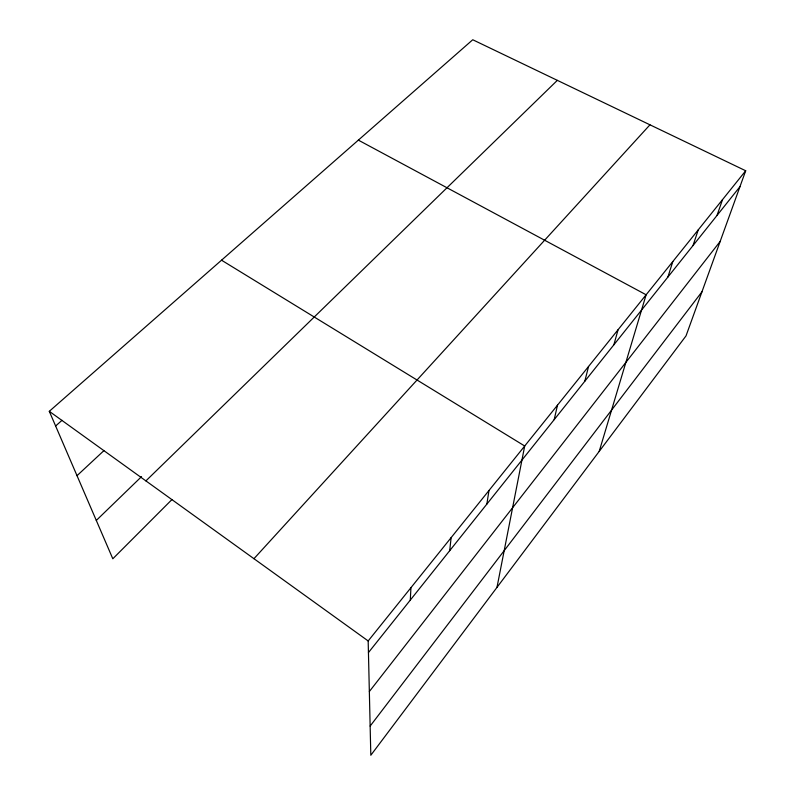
<?xml version="1.0" encoding="UTF-8"?>
<svg xmlns="http://www.w3.org/2000/svg" width="795" height="795" viewBox="0 0 795 795"><rect width="100%" height="100%" fill="white"/><g stroke="black" fill="none" stroke-linecap="round" stroke-linejoin="round"><path stroke-width="1.19" d="M410.3 600.096L410.935 587.694M449.692 550.687L451.123 537.639M486.848 504.1L488.985 490.485M496.984 587.386L524.7 446.005L221.527 260.194M554.185 419.651L557.494 405.172M584.792 381.272L588.568 366.455M613.869 344.801L618.083 329.706M599.201 451.391L646.126 294.776L358.356 140.129M667.889 277.067L672.818 261.535M693.021 245.546L698.258 229.854M717.01 215.455L722.526 199.625M745.7 170.766L686.025 335.868L370.818 755.25L368.174 640.949L745.7 170.766L472.747 39.75L49.3 411.323L112.811 558.776L171.919 499.588M370.142 726.083L701.935 291.845M369.347 691.541L720.161 241.422M368.443 652.586L739.946 186.696M253.953 558.696L649.962 124.815M145.902 480.896L557.335 80.355M96.294 520.447L141.53 476.642M77.016 475.678L103.877 450.676M55.62 426.001L62 420.326M49.3 411.323L368.174 640.949"/></g></svg>
